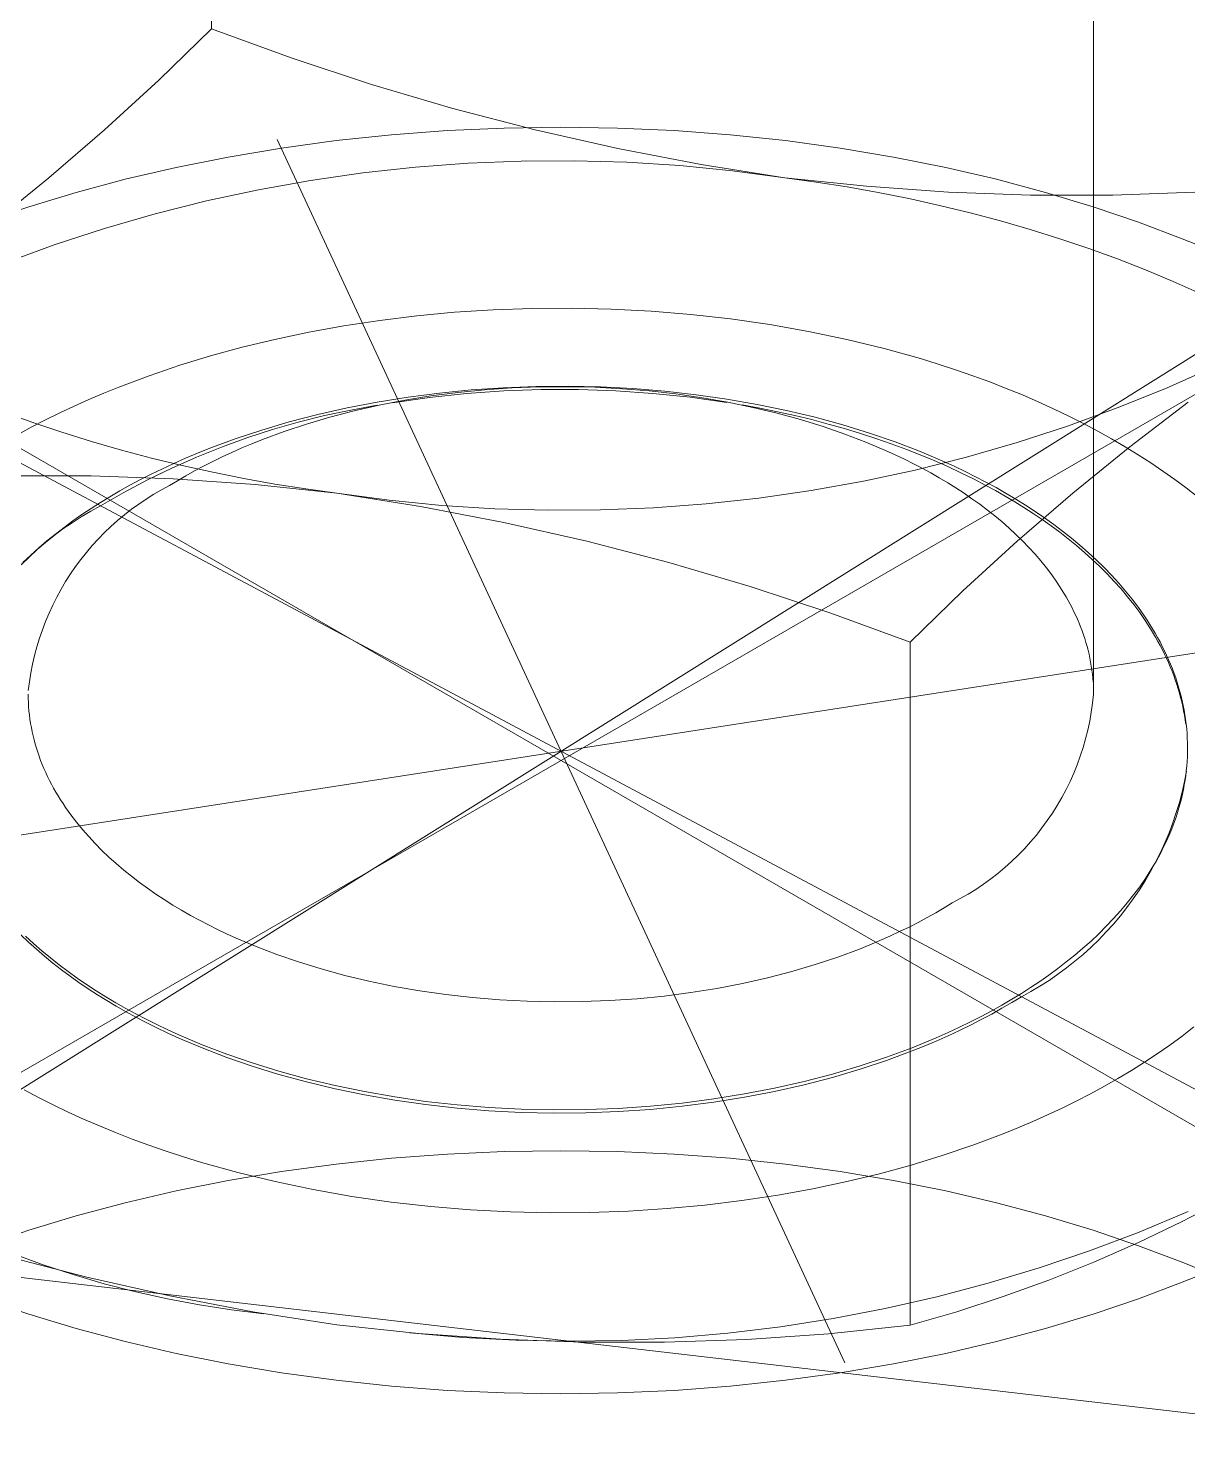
# Model space of a CAD drawing. Header units: millimetres. Extents: x -263 to 4879, y -277 to 2995.
# Drawn here: x 4014.63 to 4021.23, y 2117.44 to 2125.47 of the extents above; entities that cross this region are included whole.
import ezdxf

# ---------------------------------------------------------------- set-up
doc = ezdxf.new("R2010")
doc.units = ezdxf.units.MM
doc.layers.add('ZANO_R', color=7, linetype='Continuous', lineweight=0)

msp = doc.modelspace()

# ---------------------------------------------------------------- linework, layer by layer
at = {"layer": 'ZANO_R'}
for p, q in [((4015.6736, 2129.3511), (4015.6736, 2125.4627)), ((4020.696, 2129.0486), (4020.696, 2121.6736)), ((4015.6736, 2125.4627), (4015.3739, 2125.1705)), ((4015.6736, 2125.4627), (4016.127, 2125.2961)), ((4016.127, 2125.2961), (4016.5855, 2125.1444)), ((4015.3739, 2125.1705), (4015.0655, 2124.8876)), ((4016.5855, 2125.1444), (4017.0488, 2125.0078)), ((4017.0488, 2125.0078), (4017.5163, 2124.8864)), ((4015.0655, 2124.8876), (4014.7486, 2124.6141)), ((4017.0183, 2124.8824), (4016.6991, 2124.8584)), ((4017.3401, 2124.8968), (4017.0183, 2124.8824)), ((4017.6632, 2124.9017), (4017.3401, 2124.8968)), ((4017.5163, 2124.8864), (4017.9875, 2124.7803)), ((4017.9863, 2124.8968), (4017.6632, 2124.9017)), ((4018.3081, 2124.8824), (4017.9863, 2124.8968)), ((4018.6273, 2124.8584), (4018.3081, 2124.8824)), ((4019.2793, 2117.8669), (4016.0471, 2124.8313)), ((4016.3837, 2124.8252), (4016.0734, 2124.7829)), ((4016.6991, 2124.8584), (4016.3837, 2124.8252)), ((4018.9427, 2124.8252), (4018.6273, 2124.8584)), ((4019.253, 2124.7829), (4018.9427, 2124.8252)), ((4015.7691, 2124.7318), (4015.4721, 2124.6724)), ((4016.0734, 2124.7829), (4015.7691, 2124.7318)), ((4017.1359, 2124.6971), (4017.437, 2124.7092)), ((4017.437, 2124.7092), (4017.7384, 2124.711)), ((4017.7384, 2124.711), (4018.0396, 2124.7024)), ((4017.9875, 2124.7803), (4018.4619, 2124.6896)), ((4019.5573, 2124.7318), (4019.253, 2124.7829)), ((4019.8543, 2124.6724), (4019.5573, 2124.7318)), ((4015.4721, 2124.6724), (4015.1832, 2124.6051)), ((4016.2375, 2124.5988), (4016.5358, 2124.6419)), ((4016.5358, 2124.6419), (4016.8354, 2124.6747)), ((4016.8354, 2124.6747), (4017.1359, 2124.6971)), ((4018.0396, 2124.7024), (4018.3404, 2124.6834)), ((4018.3404, 2124.6834), (4018.6403, 2124.6541)), ((4018.4619, 2124.6896), (4018.939, 2124.6145)), ((4018.6403, 2124.6541), (4018.939, 2124.6145)), ((4020.1432, 2124.6051), (4019.8543, 2124.6724)), ((4014.7486, 2124.6141), (4014.4237, 2124.3503)), ((4015.1832, 2124.6051), (4014.9034, 2124.5304)), ((4015.6463, 2124.4821), (4015.9409, 2124.5455)), ((4015.9409, 2124.5455), (4016.2375, 2124.5988)), ((4018.939, 2124.6145), (4019.4041, 2124.5654)), ((4018.939, 2124.6145), (4019.1159, 2124.5898)), ((4019.1159, 2124.5898), (4019.2926, 2124.5617)), ((4019.2926, 2124.5617), (4019.4691, 2124.5301)), ((4019.4041, 2124.5654), (4019.8705, 2124.5325)), ((4020.423, 2124.5304), (4020.1432, 2124.6051)), ((4014.9034, 2124.5304), (4014.6333, 2124.4488)), ((4015.3541, 2124.4085), (4015.6463, 2124.4821)), ((4019.4691, 2124.5301), (4019.6449, 2124.495)), ((4019.6449, 2124.495), (4019.8198, 2124.4564)), ((4019.8705, 2124.5325), (4020.3379, 2124.5158)), ((4020.3379, 2124.5158), (4020.8055, 2124.5155)), ((4020.6931, 2124.4488), (4020.423, 2124.5304)), ((4020.8055, 2124.5155), (4021.2729, 2124.5314)), ((4014.6333, 2124.4488), (4014.3737, 2124.3608)), ((4015.0645, 2124.3249), (4015.3541, 2124.4085)), ((4019.8198, 2124.4564), (4019.9935, 2124.4143)), ((4019.9935, 2124.4143), (4020.1656, 2124.3688)), ((4020.9527, 2124.3608), (4020.6931, 2124.4488)), ((4014.778, 2124.2315), (4015.0645, 2124.3249)), ((4020.1656, 2124.3688), (4020.336, 2124.3197)), ((4020.336, 2124.3197), (4020.5041, 2124.2672)), ((4021.2013, 2124.2671), (4020.9527, 2124.3608)), ((4014.4949, 2124.1282), (4014.778, 2124.2315)), ((4020.5041, 2124.2672), (4020.6698, 2124.2113)), ((4021.3213, 2124.2182), (4021.2013, 2124.2671)), ((4020.6698, 2124.2113), (4020.8328, 2124.1521)), ((4020.8328, 2124.1521), (4020.9927, 2124.0896)), ((4020.9927, 2124.0896), (4021.1493, 2124.024)), ((4021.1493, 2124.024), (4021.3022, 2123.9552)), ((4022.0784, 2118.7476), (4013.248, 2123.8458)), ((4013.248, 2118.7476), (4022.0784, 2123.8458)), ((4016.6331, 2123.8021), (4016.8435, 2123.8278)), ((4016.8435, 2123.8278), (4017.0584, 2123.8479)), ((4017.0584, 2123.8479), (4017.2773, 2123.862)), ((4017.2773, 2123.862), (4017.4993, 2123.8699)), ((4017.4993, 2123.8699), (4017.7239, 2123.8714)), ((4017.7239, 2123.8714), (4017.95, 2123.8663)), ((4017.95, 2123.8663), (4018.1769, 2123.8545)), ((4018.1769, 2123.8545), (4018.4036, 2123.8359)), ((4018.4036, 2123.8359), (4018.6293, 2123.8105)), ((4013.7303, 2118.8895), (4021.5961, 2123.8088)), ((4016.2286, 2123.7348), (4016.428, 2123.771)), ((4016.428, 2123.771), (4016.6331, 2123.8021)), ((4018.6293, 2123.8105), (4018.853, 2123.7784)), ((4018.853, 2123.7784), (4019.0738, 2123.7395)), ((4015.8486, 2123.6489), (4016.0353, 2123.694)), ((4016.0353, 2123.694), (4016.2286, 2123.7348)), ((4019.0738, 2123.7395), (4019.2908, 2123.6941)), ((4019.2908, 2123.6941), (4019.5032, 2123.6423)), ((4021.9234, 2119.0785), (4013.403, 2123.6197)), ((4015.4929, 2123.5463), (4015.6688, 2123.5999)), ((4015.6688, 2123.5999), (4015.8486, 2123.6489)), ((4019.5032, 2123.6423), (4019.7101, 2123.5845)), ((4019.7101, 2123.5845), (4019.8113, 2123.5533)), ((4015.3184, 2123.4871), (4015.4929, 2123.5463)), ((4019.8113, 2123.5533), (4019.9108, 2123.5208)), ((4019.9108, 2123.5208), (4020.0086, 2123.4869)), ((4021.3862, 2123.5395), (4021.1108, 2123.417)), ((4015.0607, 2123.3878), (4015.1459, 2123.4223)), ((4015.1459, 2123.4223), (4015.3184, 2123.4871)), ((4017.3365, 2123.4189), (4017.1533, 2123.4065)), ((4017.5207, 2123.426), (4017.3365, 2123.4189)), ((4017.5421, 2123.4232), (4017.3855, 2123.4172)), ((4017.7054, 2123.4275), (4017.5207, 2123.426)), ((4017.6991, 2123.4245), (4017.5421, 2123.4232)), ((4017.8557, 2123.4211), (4017.6991, 2123.4245)), ((4017.8897, 2123.4234), (4017.7054, 2123.4275)), ((4018.0114, 2123.413), (4017.8557, 2123.4211)), ((4018.0729, 2123.414), (4017.8897, 2123.4234)), ((4020.0086, 2123.4869), (4020.1046, 2123.4516)), ((4020.1046, 2123.4516), (4020.1987, 2123.4151)), ((4014.8926, 2123.3146), (4014.9762, 2123.3519)), ((4014.9762, 2123.3519), (4015.0607, 2123.3878)), ((4016.7932, 2123.3654), (4016.6177, 2123.3372)), ((4016.7745, 2123.3477), (4016.6286, 2123.3195)), ((4016.9153, 2123.3631), (4016.705, 2123.3334)), ((4016.9237, 2123.3717), (4016.7745, 2123.3477)), ((4016.972, 2123.3886), (4016.7932, 2123.3654)), ((4017.1265, 2123.3855), (4016.9153, 2123.3631)), ((4017.0757, 2123.3914), (4016.9237, 2123.3717)), ((4017.1533, 2123.4065), (4016.972, 2123.3886)), ((4017.2298, 2123.4066), (4017.0757, 2123.3914)), ((4017.3384, 2123.4005), (4017.1265, 2123.3855)), ((4017.3855, 2123.4172), (4017.2298, 2123.4066)), ((4017.5507, 2123.4081), (4017.3384, 2123.4005)), ((4017.7631, 2123.4083), (4017.5507, 2123.4081)), ((4017.9754, 2123.4011), (4017.7631, 2123.4083)), ((4018.1873, 2123.3866), (4017.9754, 2123.4011)), ((4018.1656, 2123.4004), (4018.0114, 2123.413)), ((4018.2543, 2123.3991), (4018.0729, 2123.414)), ((4018.3177, 2123.3833), (4018.1656, 2123.4004)), ((4018.3985, 2123.3647), (4018.1873, 2123.3866)), ((4018.4332, 2123.3791), (4018.2543, 2123.3991)), ((4018.4671, 2123.362), (4018.3177, 2123.3833)), ((4018.6089, 2123.3354), (4018.3985, 2123.3647)), ((4018.6089, 2123.3539), (4018.4332, 2123.3791)), ((4018.6132, 2123.3365), (4018.4671, 2123.362)), ((4018.7809, 2123.3239), (4018.6089, 2123.3539)), ((4020.1987, 2123.4151), (4020.2908, 2123.3774)), ((4020.2908, 2123.3774), (4020.3808, 2123.3384)), ((4021.1108, 2123.417), (4020.8314, 2123.3041)), ((4014.6565, 2123.2209), (4014.4936, 2123.2802)), ((4014.7285, 2123.2357), (4014.81, 2123.2758)), ((4014.81, 2123.2758), (4014.8926, 2123.3146)), ((4016.2787, 2123.2662), (4016.1164, 2123.224)), ((4016.3168, 2123.2598), (4016.168, 2123.2226)), ((4016.446, 2123.304), (4016.2787, 2123.2662)), ((4016.4667, 2123.2918), (4016.3168, 2123.2598)), ((4016.4864, 2123.2874), (4016.3485, 2123.2515)), ((4016.6177, 2123.3372), (4016.446, 2123.304)), ((4016.6177, 2123.3187), (4016.4667, 2123.2918)), ((4016.6286, 2123.3195), (4016.4864, 2123.2874)), ((4018.7557, 2123.307), (4018.6132, 2123.3365)), ((4018.7967, 2123.3024), (4018.6954, 2123.321)), ((4018.894, 2123.2739), (4018.7557, 2123.307)), ((4018.9485, 2123.2893), (4018.7809, 2123.3239)), ((4018.8966, 2123.2821), (4018.7967, 2123.3024)), ((4019.0278, 2123.2373), (4018.894, 2123.2739)), ((4018.9947, 2123.2603), (4018.8966, 2123.2821)), ((4019.1112, 2123.2503), (4018.9485, 2123.2893)), ((4019.0911, 2123.2369), (4018.9947, 2123.2603)), ((4020.3808, 2123.3384), (4020.4688, 2123.2984)), ((4020.4688, 2123.2984), (4020.5546, 2123.2572)), ((4020.8314, 2123.3041), (4020.5483, 2123.2008)), ((4020.9028, 2123.0819), (4021.2356, 2123.3357)), ((4014.569, 2123.1512), (4014.6481, 2123.1941)), ((4014.6481, 2123.1941), (4014.7285, 2123.2357)), ((4014.8222, 2123.1651), (4014.6565, 2123.2209)), ((4016.0206, 2123.1804), (4015.8747, 2123.133)), ((4016.1164, 2123.224), (4015.9596, 2123.1776)), ((4016.168, 2123.2226), (4016.0206, 2123.1804)), ((4016.2152, 2123.2121), (4016.0868, 2123.1695)), ((4016.3485, 2123.2515), (4016.2152, 2123.2121)), ((4019.1567, 2123.1975), (4019.0278, 2123.2373)), ((4019.1857, 2123.2121), (4019.0911, 2123.2369)), ((4019.2686, 2123.2073), (4019.1112, 2123.2503)), ((4019.2805, 2123.1548), (4019.1567, 2123.1975)), ((4019.2783, 2123.186), (4019.1857, 2123.2121)), ((4019.4203, 2123.1605), (4019.2686, 2123.2073)), ((4019.3688, 2123.1585), (4019.2783, 2123.186)), ((4020.5483, 2123.2008), (4020.2618, 2123.1074)), ((4020.5546, 2123.2572), (4020.6382, 2123.2151)), ((4020.6382, 2123.2151), (4020.7196, 2123.172)), ((4014.9904, 2123.1126), (4014.8222, 2123.1651)), ((4015.1607, 2123.0635), (4014.9904, 2123.1126)), ((4015.8086, 2123.1275), (4015.6639, 2123.0738)), ((4015.8747, 2123.133), (4015.7306, 2123.0807)), ((4015.9596, 2123.1776), (4015.8086, 2123.1275)), ((4015.9043, 2123.1001), (4015.8463, 2123.0756)), ((4015.9638, 2123.1239), (4015.9043, 2123.1001)), ((4016.0868, 2123.1695), (4015.9638, 2123.1239)), ((4019.399, 2123.1094), (4019.2805, 2123.1548)), ((4019.4573, 2123.1297), (4019.3688, 2123.1585)), ((4019.5118, 2123.0617), (4019.399, 2123.1094)), ((4019.566, 2123.1102), (4019.4203, 2123.1605)), ((4019.5436, 2123.0998), (4019.4573, 2123.1297)), ((4019.6277, 2123.0687), (4019.5436, 2123.0998)), ((4019.7053, 2123.0568), (4019.566, 2123.1102)), ((4020.2618, 2123.1074), (4019.9723, 2123.0238)), ((4020.7196, 2123.172), (4020.7986, 2123.128)), ((4020.7986, 2123.128), (4020.8753, 2123.0831)), ((4015.3329, 2123.0179), (4015.1607, 2123.0635)), ((4015.5066, 2122.9759), (4015.3329, 2123.0179)), ((4015.5883, 2123.0234), (4015.4481, 2122.9613)), ((4015.594, 2123.0458), (4015.5257, 2123.017)), ((4015.7306, 2123.0807), (4015.5883, 2123.0234)), ((4015.6639, 2123.0738), (4015.594, 2123.0458)), ((4015.7345, 2123.0249), (4015.6808, 2122.9988)), ((4015.7897, 2123.0505), (4015.7345, 2123.0249)), ((4015.8463, 2123.0756), (4015.7897, 2123.0505)), ((4019.5661, 2123.037), (4019.5118, 2123.0617)), ((4019.619, 2123.0118), (4019.5661, 2123.037)), ((4019.7095, 2123.0366), (4019.6277, 2123.0687)), ((4019.9723, 2123.0238), (4019.6801, 2122.9502)), ((4019.8381, 2123.0007), (4019.7053, 2123.0568)), ((4019.789, 2123.0035), (4019.7095, 2123.0366)), ((4020.5778, 2122.8181), (4020.9028, 2123.0819)), ((4020.8753, 2123.0831), (4020.9497, 2123.0374)), ((4020.9497, 2123.0374), (4021.0216, 2122.991)), ((4015.4481, 2122.9613), (4015.3101, 2122.8943)), ((4015.3942, 2122.9574), (4015.331, 2122.9266)), ((4015.4591, 2122.9875), (4015.3942, 2122.9574)), ((4015.5257, 2123.017), (4015.4591, 2122.9875)), ((4015.6815, 2122.9373), (4015.5066, 2122.9759)), ((4015.5779, 2122.945), (4015.5287, 2122.9175)), ((4015.6286, 2122.9721), (4015.5779, 2122.945)), ((4015.6808, 2122.9988), (4015.6286, 2122.9721)), ((4015.8573, 2122.9022), (4015.6815, 2122.9373)), ((4019.6801, 2122.9502), (4019.3855, 2122.8868)), ((4019.6704, 2122.9862), (4019.619, 2123.0118)), ((4019.7204, 2122.9602), (4019.6704, 2122.9862)), ((4019.7693, 2122.9335), (4019.7204, 2122.9602)), ((4019.8662, 2122.9695), (4019.789, 2123.0035)), ((4019.9019, 2122.9716), (4019.8381, 2123.0007)), ((4019.941, 2122.9347), (4019.8662, 2122.9695)), ((4019.9641, 2122.942), (4019.9019, 2122.9716)), ((4020.0246, 2122.9119), (4019.9641, 2122.942)), ((4021.0216, 2122.991), (4021.0912, 2122.944)), ((4021.0912, 2122.944), (4021.1583, 2122.8963)), ((4014.5209, 2122.9168), (4014.9885, 2122.9165)), ((4014.9885, 2122.9165), (4015.4558, 2122.8998)), ((4015.2099, 2122.8634), (4015.152, 2122.831)), ((4015.3101, 2122.8943), (4015.1745, 2122.8227)), ((4015.2696, 2122.8953), (4015.2099, 2122.8634)), ((4015.331, 2122.9266), (4015.2696, 2122.8953)), ((4015.4348, 2122.8613), (4015.3898, 2122.8374)), ((4015.481, 2122.8896), (4015.4348, 2122.8613)), ((4015.4558, 2122.8998), (4015.9223, 2122.8669)), ((4015.5287, 2122.9175), (4015.481, 2122.8896)), ((4016.0338, 2122.8706), (4015.8573, 2122.9022)), ((4015.9223, 2122.8669), (4016.3873, 2122.8177)), ((4016.2105, 2122.8424), (4016.0338, 2122.8706)), ((4019.3855, 2122.8868), (4019.0888, 2122.8335)), ((4019.8177, 2122.9059), (4019.7693, 2122.9335)), ((4019.8654, 2122.8775), (4019.8177, 2122.9059)), ((4019.9123, 2122.8482), (4019.8654, 2122.8775)), ((4020.0134, 2122.8991), (4019.941, 2122.9347)), ((4020.0834, 2122.8627), (4020.0134, 2122.8991)), ((4020.0834, 2122.8812), (4020.0246, 2122.9119)), ((4020.141, 2122.8498), (4020.0834, 2122.8812)), ((4020.1386, 2122.8327), (4020.0834, 2122.8627)), ((4021.1583, 2122.8963), (4021.2229, 2122.848)), ((4015.1745, 2122.8227), (4015.0415, 2122.7464)), ((4015.0959, 2122.7982), (4015.0415, 2122.7649)), ((4015.152, 2122.831), (4015.0959, 2122.7982)), ((4015.3025, 2122.785), (4015.2602, 2122.7566)), ((4015.3457, 2122.8119), (4015.3025, 2122.785)), ((4015.3898, 2122.8374), (4015.3457, 2122.8119)), ((4016.3873, 2122.8177), (4016.2105, 2122.8424)), ((4016.6861, 2122.7781), (4016.3873, 2122.8177)), ((4016.3873, 2122.8177), (4016.8645, 2122.7426)), ((4016.986, 2122.7488), (4016.6861, 2122.7781)), ((4018.7906, 2122.7904), (4018.491, 2122.7576)), ((4019.0888, 2122.8335), (4018.7906, 2122.7904)), ((4019.9584, 2122.8181), (4019.9123, 2122.8482)), ((4020.0037, 2122.7871), (4019.9584, 2122.8181)), ((4020.0481, 2122.7553), (4020.0037, 2122.7871)), ((4020.1931, 2122.8017), (4020.1386, 2122.8327)), ((4020.1979, 2122.8174), (4020.141, 2122.8498)), ((4020.247, 2122.7698), (4020.1931, 2122.8017)), ((4020.254, 2122.784), (4020.1979, 2122.8174)), ((4020.3092, 2122.7496), (4020.254, 2122.784)), ((4020.261, 2122.5446), (4020.5778, 2122.8181)), ((4021.2229, 2122.848), (4021.2852, 2122.7992)), ((4014.9865, 2122.7163), (4014.9326, 2122.6842)), ((4014.9884, 2122.731), (4014.9362, 2122.6961)), ((4015.0415, 2122.7464), (4014.9865, 2122.7163)), ((4015.0415, 2122.7649), (4014.9884, 2122.731)), ((4015.219, 2122.7267), (4015.1787, 2122.6955)), ((4015.2602, 2122.7566), (4015.219, 2122.7267)), ((4016.8645, 2122.7426), (4017.3389, 2122.652)), ((4017.2868, 2122.7299), (4016.986, 2122.7488)), ((4017.588, 2122.7213), (4017.2868, 2122.7299)), ((4017.8894, 2122.723), (4017.588, 2122.7213)), ((4018.1905, 2122.7351), (4017.8894, 2122.723)), ((4018.491, 2122.7576), (4018.1905, 2122.7351)), ((4020.0915, 2122.7226), (4020.0481, 2122.7553)), ((4020.1339, 2122.6891), (4020.0915, 2122.7226)), ((4020.3, 2122.7369), (4020.247, 2122.7698)), ((4020.3522, 2122.7031), (4020.3, 2122.7369)), ((4020.3635, 2122.7141), (4020.3092, 2122.7496)), ((4020.4035, 2122.6684), (4020.3522, 2122.7031)), ((4020.4168, 2122.6776), (4020.3635, 2122.7141)), ((4014.8346, 2122.6233), (4014.7854, 2122.5854)), ((4014.8798, 2122.6503), (4014.8282, 2122.6146)), ((4014.8849, 2122.6601), (4014.8346, 2122.6233)), ((4014.9326, 2122.6842), (4014.8798, 2122.6503)), ((4014.9362, 2122.6961), (4014.8849, 2122.6601)), ((4015.1016, 2122.629), (4015.0648, 2122.5938)), ((4015.1396, 2122.6629), (4015.1016, 2122.629)), ((4015.1787, 2122.6955), (4015.1396, 2122.6629)), ((4017.3389, 2122.652), (4017.8101, 2122.5459)), ((4020.1752, 2122.6547), (4020.1339, 2122.6891)), ((4020.2153, 2122.6196), (4020.1752, 2122.6547)), ((4020.2541, 2122.5837), (4020.2153, 2122.6196)), ((4020.4538, 2122.6328), (4020.4035, 2122.6684)), ((4020.469, 2122.6402), (4020.4168, 2122.6776)), ((4020.5031, 2122.5962), (4020.4538, 2122.6328)), ((4020.5201, 2122.6017), (4020.469, 2122.6402)), ((4014.7289, 2122.5381), (4014.6813, 2122.4972)), ((4014.7373, 2122.5466), (4014.6905, 2122.5069)), ((4014.7779, 2122.5772), (4014.7289, 2122.5381)), ((4014.7854, 2122.5854), (4014.7373, 2122.5466)), ((4014.8282, 2122.6146), (4014.7779, 2122.5772)), ((4015.0292, 2122.5574), (4014.9948, 2122.5198)), ((4015.0648, 2122.5938), (4015.0292, 2122.5574)), ((4017.8101, 2122.5459), (4018.2776, 2122.4245)), ((4019.9525, 2122.2617), (4020.261, 2122.5446)), ((4020.2917, 2122.547), (4020.2541, 2122.5837)), ((4020.328, 2122.5096), (4020.2917, 2122.547)), ((4020.5512, 2122.5588), (4020.5031, 2122.5962)), ((4020.5699, 2122.5623), (4020.5201, 2122.6017)), ((4020.5983, 2122.5205), (4020.5512, 2122.5588)), ((4020.6185, 2122.5219), (4020.5699, 2122.5623)), ((4014.6449, 2122.4662), (4014.6006, 2122.4246)), ((4014.6813, 2122.4972), (4014.6351, 2122.4548)), ((4014.6905, 2122.5069), (4014.6449, 2122.4662)), ((4014.9618, 2122.4811), (4014.9301, 2122.4412)), ((4014.9948, 2122.5198), (4014.9618, 2122.4811)), ((4020.3628, 2122.4715), (4020.328, 2122.5096)), ((4020.3962, 2122.4326), (4020.3628, 2122.4715)), ((4020.644, 2122.4813), (4020.5983, 2122.5205)), ((4020.6656, 2122.4806), (4020.6185, 2122.5219)), ((4020.6885, 2122.4412), (4020.644, 2122.4813)), ((4020.7114, 2122.4383), (4020.6656, 2122.4806)), ((4014.6351, 2122.4548), (4014.5904, 2122.4108)), ((4014.8998, 2122.4003), (4014.8709, 2122.3583)), ((4014.9301, 2122.4412), (4014.8998, 2122.4003)), ((4018.2776, 2122.4245), (4018.7409, 2122.2879)), ((4020.4281, 2122.3931), (4020.3962, 2122.4326)), ((4020.4584, 2122.353), (4020.4281, 2122.3931)), ((4020.7317, 2122.4003), (4020.6885, 2122.4412)), ((4020.7556, 2122.3952), (4020.7114, 2122.4383)), ((4020.7734, 2122.3586), (4020.7317, 2122.4003)), ((4020.7982, 2122.3512), (4020.7556, 2122.3952)), ((4014.8435, 2122.3154), (4014.8175, 2122.2716)), ((4014.8709, 2122.3583), (4014.8435, 2122.3154)), ((4020.4871, 2122.3123), (4020.4584, 2122.353)), ((4020.5008, 2122.2917), (4020.4871, 2122.3123)), ((4020.8136, 2122.3161), (4020.7734, 2122.3586)), ((4020.8392, 2122.3063), (4020.7982, 2122.3512)), ((4020.8523, 2122.2729), (4020.8136, 2122.3161)), ((4020.8785, 2122.2606), (4020.8392, 2122.3063)), ((4011.6319, 2120.4161), (4023.6945, 2122.2821)), ((4014.7931, 2122.227), (4014.7701, 2122.1815)), ((4014.8175, 2122.2716), (4014.7931, 2122.227)), ((4018.7409, 2122.2879), (4019.1994, 2122.1362)), ((4019.6528, 2121.9696), (4019.9525, 2122.2617)), ((4020.5141, 2122.2709), (4020.5008, 2122.2917)), ((4020.5269, 2122.2501), (4020.5141, 2122.2709)), ((4020.5394, 2122.2291), (4020.5269, 2122.2501)), ((4020.5513, 2122.2079), (4020.5394, 2122.2291)), ((4020.8895, 2122.2289), (4020.8523, 2122.2729)), ((4020.916, 2122.2141), (4020.8785, 2122.2606)), ((4020.9249, 2122.1841), (4020.8895, 2122.2289)), ((4014.7488, 2122.1353), (4014.729, 2122.0883)), ((4014.7701, 2122.1815), (4014.7488, 2122.1353)), ((4019.1994, 2122.1362), (4019.6528, 2121.9696)), ((4020.5629, 2122.1867), (4020.5513, 2122.2079)), ((4020.574, 2122.1653), (4020.5629, 2122.1867)), ((4020.5846, 2122.1438), (4020.574, 2122.1653)), ((4020.5948, 2122.1222), (4020.5846, 2122.1438)), ((4020.9517, 2122.1669), (4020.916, 2122.2141)), ((4020.9587, 2122.1387), (4020.9249, 2122.1841)), ((4020.9854, 2122.119), (4020.9517, 2122.1669)), ((4020.9906, 2122.0927), (4020.9587, 2122.1387)), ((4014.729, 2122.0883), (4014.7109, 2122.0408)), ((4020.6045, 2122.1005), (4020.5948, 2122.1222)), ((4020.6137, 2122.0787), (4020.6045, 2122.1005)), ((4020.6225, 2122.0568), (4020.6137, 2122.0787)), ((4020.6308, 2122.0349), (4020.6225, 2122.0568)), ((4021.0015, 2122.0948), (4020.9854, 2122.119)), ((4021.0208, 2122.046), (4020.9906, 2122.0927)), ((4021.0172, 2122.0704), (4021.0015, 2122.0948)), ((4021.0323, 2122.0458), (4021.0172, 2122.0704)), ((4014.6944, 2121.9926), (4014.6795, 2121.9439)), ((4014.7109, 2122.0408), (4014.6944, 2121.9926)), ((4020.6386, 2122.0128), (4020.6308, 2122.0349)), ((4020.6459, 2121.9907), (4020.6386, 2122.0128)), ((4020.6527, 2121.9684), (4020.6459, 2121.9907)), ((4021.0491, 2121.9988), (4021.0208, 2122.046)), ((4021.0469, 2122.0211), (4021.0323, 2122.0458)), ((4021.061, 2121.9962), (4021.0469, 2122.0211)), ((4021.0626, 2121.9749), (4021.0491, 2121.9988)), ((4021.0746, 2121.9712), (4021.061, 2121.9962)), ((4021.0755, 2121.951), (4021.0626, 2121.9749)), ((4014.6663, 2121.8947), (4014.6548, 2121.8451)), ((4014.6795, 2121.9439), (4014.6663, 2121.8947)), ((4019.6528, 2118.0812), (4019.6528, 2121.9696)), ((4020.659, 2121.9462), (4020.6527, 2121.9684)), ((4020.6649, 2121.9238), (4020.659, 2121.9462)), ((4020.6702, 2121.9014), (4020.6649, 2121.9238)), ((4020.6751, 2121.879), (4020.6702, 2121.9014)), ((4021.0876, 2121.9461), (4021.0746, 2121.9712)), ((4021.088, 2121.9269), (4021.0755, 2121.951)), ((4021.1001, 2121.9208), (4021.0876, 2121.9461)), ((4021.1, 2121.9027), (4021.088, 2121.9269)), ((4021.1115, 2121.8783), (4021.1, 2121.9027)), ((4021.1121, 2121.8954), (4021.1001, 2121.9208)), ((4021.1235, 2121.8699), (4021.1121, 2121.8954)), ((4014.6548, 2121.8451), (4014.645, 2121.7951)), ((4020.6794, 2121.8565), (4020.6751, 2121.879)), ((4020.6833, 2121.8339), (4020.6794, 2121.8565)), ((4020.6866, 2121.8114), (4020.6833, 2121.8339)), ((4021.1224, 2121.8539), (4021.1115, 2121.8783)), ((4021.1329, 2121.8293), (4021.1224, 2121.8539)), ((4021.1344, 2121.8442), (4021.1235, 2121.8699)), ((4021.1429, 2121.8047), (4021.1329, 2121.8293)), ((4021.1447, 2121.8185), (4021.1344, 2121.8442)), ((4021.1544, 2121.7926), (4021.1447, 2121.8185)), ((4014.637, 2121.7448), (4014.6306, 2121.6943)), ((4014.645, 2121.7951), (4014.637, 2121.7448)), ((4020.6894, 2121.7888), (4020.6866, 2121.8114)), ((4020.6918, 2121.7661), (4020.6894, 2121.7888)), ((4020.6936, 2121.7435), (4020.6918, 2121.7661)), ((4021.1523, 2121.7799), (4021.1429, 2121.8047)), ((4021.1612, 2121.7551), (4021.1523, 2121.7799)), ((4021.1636, 2121.7667), (4021.1544, 2121.7926)), ((4021.1696, 2121.7301), (4021.1612, 2121.7551)), ((4021.1722, 2121.7406), (4021.1636, 2121.7667)), ((4021.1803, 2121.7145), (4021.1722, 2121.7406)), ((4014.6304, 2121.6736), (4014.6307, 2121.6498)), ((4020.6905, 2121.6222), (4020.696, 2121.6736)), ((4021.1775, 2121.7051), (4021.1696, 2121.7301)), ((4021.1849, 2121.68), (4021.1775, 2121.7051)), ((4021.1877, 2121.6883), (4021.1803, 2121.7145)), ((4021.1917, 2121.6549), (4021.1849, 2121.68)), ((4021.1946, 2121.662), (4021.1877, 2121.6883)), ((4021.198, 2121.6297), (4021.1917, 2121.6549)), ((4021.2009, 2121.6356), (4021.1946, 2121.662)), ((4014.6307, 2121.6498), (4014.6315, 2121.6261)), ((4014.6315, 2121.6261), (4014.6329, 2121.6024)), ((4014.6329, 2121.6024), (4014.6348, 2121.5786)), ((4014.6348, 2121.5786), (4014.6374, 2121.5549)), ((4020.6832, 2121.5711), (4020.6905, 2121.6222)), ((4021.2037, 2121.6044), (4021.198, 2121.6297)), ((4021.2066, 2121.6092), (4021.2009, 2121.6356)), ((4021.2089, 2121.5791), (4021.2037, 2121.6044)), ((4021.2117, 2121.5828), (4021.2066, 2121.6092)), ((4021.2136, 2121.5537), (4021.2089, 2121.5791)), ((4021.2162, 2121.5562), (4021.2117, 2121.5828)), ((4014.6374, 2121.5549), (4014.6404, 2121.5312)), ((4014.6404, 2121.5312), (4014.644, 2121.5076)), ((4014.644, 2121.5076), (4014.6482, 2121.484)), ((4020.6633, 2121.4698), (4020.6742, 2121.5203)), ((4020.6742, 2121.5203), (4020.6832, 2121.5711)), ((4021.2177, 2121.5283), (4021.2136, 2121.5537)), ((4021.2201, 2121.5297), (4021.2162, 2121.5562)), ((4021.2213, 2121.5028), (4021.2177, 2121.5283)), ((4021.2235, 2121.5031), (4021.2201, 2121.5297)), ((4021.2262, 2121.4765), (4021.2235, 2121.5031)), ((4014.6482, 2121.484), (4014.6529, 2121.4604)), ((4014.6529, 2121.4604), (4014.6582, 2121.4369)), ((4014.6582, 2121.4369), (4014.664, 2121.4134)), ((4014.664, 2121.4134), (4014.6704, 2121.39)), ((4020.6364, 2121.3701), (4020.6507, 2121.4197)), ((4020.6507, 2121.4197), (4020.6633, 2121.4698)), ((4021.2284, 2121.4498), (4021.2262, 2121.4765)), ((4021.2299, 2121.4232), (4021.2284, 2121.4498)), ((4021.2309, 2121.3965), (4021.2299, 2121.4232)), ((4014.6704, 2121.39), (4014.6773, 2121.3667)), ((4014.6773, 2121.3667), (4014.6848, 2121.3435)), ((4014.6848, 2121.3435), (4014.6927, 2121.3203)), ((4020.6204, 2121.321), (4020.6364, 2121.3701)), ((4021.2301, 2121.3166), (4021.231, 2121.3432)), ((4021.2312, 2121.3699), (4021.2309, 2121.3965)), ((4021.231, 2121.3432), (4021.2312, 2121.3699)), ((4014.6927, 2121.3203), (4014.7013, 2121.2972)), ((4014.7013, 2121.2972), (4014.7103, 2121.2743)), ((4014.7103, 2121.2743), (4014.7199, 2121.2514)), ((4014.7199, 2121.2514), (4014.7299, 2121.2286)), ((4020.5832, 2121.2247), (4020.6026, 2121.2725)), ((4020.6026, 2121.2725), (4020.6204, 2121.321)), ((4021.224, 2121.2368), (4021.2266, 2121.2634)), ((4021.2266, 2121.2634), (4021.2287, 2121.29)), ((4021.2287, 2121.29), (4021.2301, 2121.3166)), ((4014.7299, 2121.2286), (4014.7405, 2121.206)), ((4014.7405, 2121.206), (4014.7516, 2121.1834)), ((4014.7516, 2121.1834), (4014.7632, 2121.161)), ((4020.5393, 2121.1312), (4020.5621, 2121.1776)), ((4020.5621, 2121.1776), (4020.5832, 2121.2247)), ((4021.2005, 2121.1172), (4021.2142, 2121.1767)), ((4021.2126, 2121.1574), (4021.217, 2121.1838)), ((4021.2142, 2121.1767), (4021.2259, 2121.2367)), ((4021.217, 2121.1838), (4021.2208, 2121.2103)), ((4021.2208, 2121.2103), (4021.224, 2121.2368)), ((4014.7632, 2121.161), (4014.7753, 2121.1388)), ((4014.7753, 2121.1388), (4014.7879, 2121.1166)), ((4014.7879, 2121.1166), (4014.801, 2121.0946)), ((4014.801, 2121.0946), (4014.8145, 2121.0728)), ((4020.515, 2121.0856), (4020.5393, 2121.1312)), ((4021.1847, 2121.0582), (4021.2005, 2121.1172)), ((4021.1959, 2121.0785), (4021.202, 2121.1048)), ((4021.202, 2121.1048), (4021.2076, 2121.1311)), ((4021.2076, 2121.1311), (4021.2126, 2121.1574)), ((4014.8145, 2121.0728), (4014.8285, 2121.0511)), ((4014.8285, 2121.0511), (4014.843, 2121.0295)), ((4014.843, 2121.0295), (4014.8579, 2121.0081)), ((4020.4617, 2120.9972), (4020.4891, 2121.041)), ((4020.4891, 2121.041), (4020.515, 2121.0856)), ((4021.167, 2120.9997), (4021.1847, 2121.0582)), ((4021.174, 2121.0004), (4021.1819, 2121.0263)), ((4021.1819, 2121.0263), (4021.1892, 2121.0524)), ((4021.1892, 2121.0524), (4021.1959, 2121.0785)), ((4014.8579, 2121.0081), (4014.8733, 2120.9869)), ((4014.8733, 2120.9869), (4014.9054, 2120.9449)), ((4014.9054, 2120.9449), (4014.9393, 2120.9037)), ((4020.4023, 2120.9128), (4020.4327, 2120.9545)), ((4020.4327, 2120.9545), (4020.4617, 2120.9972)), ((4021.1257, 2120.8848), (4021.1473, 2120.9419)), ((4021.1471, 2120.923), (4021.1567, 2120.9487)), ((4021.1473, 2120.9419), (4021.167, 2120.9997)), ((4021.1567, 2120.9487), (4021.1656, 2120.9745)), ((4021.1656, 2120.9745), (4021.174, 2121.0004)), ((4014.9393, 2120.9037), (4014.9747, 2120.8632)), ((4014.9747, 2120.8632), (4015.0118, 2120.8235)), ((4020.3371, 2120.8326), (4020.3704, 2120.8721)), ((4020.3704, 2120.8721), (4020.4023, 2120.9128)), ((4021.1022, 2120.8284), (4021.1257, 2120.8848)), ((4021.1153, 2120.8468), (4021.1264, 2120.8721)), ((4021.1264, 2120.8721), (4021.1371, 2120.8975)), ((4021.1371, 2120.8975), (4021.1471, 2120.923)), ((4015.0118, 2120.8235), (4015.0503, 2120.7846)), ((4015.0503, 2120.7846), (4015.0903, 2120.7465)), ((4020.2666, 2120.7572), (4020.3025, 2120.7943)), ((4020.3025, 2120.7943), (4020.3371, 2120.8326)), ((4021.0495, 2120.7182), (4021.0768, 2120.7729)), ((4021.0654, 2120.7469), (4021.0786, 2120.7717)), ((4021.0768, 2120.7729), (4021.1022, 2120.8284)), ((4021.0786, 2120.7717), (4021.0914, 2120.7966)), ((4021.0914, 2120.7966), (4021.1036, 2120.8216)), ((4021.1036, 2120.8216), (4021.1153, 2120.8468)), ((4015.0903, 2120.7465), (4015.1317, 2120.7093)), ((4015.1317, 2120.7093), (4015.1744, 2120.6729)), ((4020.1909, 2120.687), (4020.2294, 2120.7214)), ((4020.2294, 2120.7214), (4020.2666, 2120.7572)), ((4021.0204, 2120.6645), (4021.0495, 2120.7182)), ((4021.0226, 2120.6736), (4021.0374, 2120.6979)), ((4021.0374, 2120.6979), (4021.0516, 2120.7223)), ((4021.0516, 2120.7223), (4021.0654, 2120.7469)), ((4015.1744, 2120.6729), (4015.2184, 2120.6374)), ((4015.2184, 2120.6374), (4015.2635, 2120.6029)), ((4020.0687, 2120.5918), (4020.1106, 2120.6221)), ((4020.1106, 2120.6221), (4020.1513, 2120.6538)), ((4020.1513, 2120.6538), (4020.1909, 2120.687)), ((4020.9568, 2120.5602), (4020.9894, 2120.6119)), ((4020.9588, 2120.5782), (4020.9917, 2120.6256)), ((4020.9894, 2120.6119), (4021.0204, 2120.6645)), ((4020.9917, 2120.6256), (4021.0226, 2120.6736)), ((3995.6806, 2120.549), (4022.4931, 2117.4352)), ((4015.2635, 2120.6029), (4015.3097, 2120.5692)), ((4015.3097, 2120.5692), (4015.3569, 2120.5365)), ((4015.3569, 2120.5365), (4015.4051, 2120.5047)), ((4019.9373, 2120.51), (4019.982, 2120.5358)), ((4019.982, 2120.5358), (4020.0259, 2120.563)), ((4020.0259, 2120.563), (4020.0687, 2120.5918)), ((4020.8877, 2120.4858), (4020.9242, 2120.5316)), ((4020.9224, 2120.5098), (4020.9568, 2120.5602)), ((4020.9242, 2120.5316), (4020.9588, 2120.5782)), ((4015.4051, 2120.5047), (4015.4542, 2120.4738)), ((4015.4542, 2120.4738), (4015.5041, 2120.4439)), ((4019.7977, 2120.4297), (4019.8454, 2120.4576)), ((4019.8454, 2120.4576), (4019.8916, 2120.4859)), ((4019.8916, 2120.4859), (4019.9373, 2120.51)), ((4020.8485, 2120.4125), (4020.8863, 2120.4605)), ((4020.8496, 2120.4407), (4020.8877, 2120.4858)), ((4020.8863, 2120.4605), (4020.9224, 2120.5098)), ((4015.5041, 2120.4439), (4015.5547, 2120.415)), ((4015.5547, 2120.415), (4015.606, 2120.387)), ((4015.606, 2120.387), (4015.656, 2120.361)), ((4019.6456, 2120.3484), (4019.6978, 2120.3751)), ((4019.6978, 2120.3751), (4019.7485, 2120.4022)), ((4019.7485, 2120.4022), (4019.7977, 2120.4297)), ((4020.7685, 2120.3531), (4020.8099, 2120.3965)), ((4020.8092, 2120.3657), (4020.8485, 2120.4125)), ((4020.8099, 2120.3965), (4020.8496, 2120.4407)), ((4014.5886, 2120.3039), (4014.632, 2120.2624)), ((4014.615, 2120.2969), (4014.6607, 2120.2546)), ((4015.656, 2120.361), (4015.7074, 2120.3353)), ((4015.7074, 2120.3353), (4015.7603, 2120.3102)), ((4015.7603, 2120.3102), (4015.8146, 2120.2855)), ((4019.4801, 2120.2716), (4019.5367, 2120.2966)), ((4019.5367, 2120.2966), (4019.5919, 2120.3223)), ((4019.5919, 2120.3223), (4019.6456, 2120.3484)), ((4020.6815, 2120.269), (4020.7257, 2120.3106)), ((4020.7257, 2120.3106), (4020.7685, 2120.3531)), ((4020.7259, 2120.2764), (4020.7683, 2120.3204)), ((4020.7683, 2120.3204), (4020.8092, 2120.3657)), ((4014.632, 2120.2624), (4014.6768, 2120.2218)), ((4014.6607, 2120.2546), (4014.7079, 2120.2133)), ((4014.6768, 2120.2218), (4014.723, 2120.1821)), ((4014.7079, 2120.2133), (4014.7565, 2120.1729)), ((4015.8146, 2120.2855), (4015.9274, 2120.2377)), ((4015.9274, 2120.2377), (4016.0458, 2120.1924)), ((4019.2396, 2120.1777), (4019.3626, 2120.2233)), ((4019.3626, 2120.2233), (4019.422, 2120.2471)), ((4019.422, 2120.2471), (4019.4801, 2120.2716)), ((4020.589, 2120.1886), (4020.6359, 2120.2284)), ((4020.6359, 2120.2284), (4020.6815, 2120.269)), ((4020.6368, 2120.1929), (4020.682, 2120.2339)), ((4020.682, 2120.2339), (4020.7259, 2120.2764)), ((4014.723, 2120.1821), (4014.7704, 2120.1432)), ((4014.7565, 2120.1729), (4014.8063, 2120.1335)), ((4014.7704, 2120.1432), (4014.819, 2120.1053)), ((4014.8063, 2120.1335), (4014.8574, 2120.095)), ((4016.0458, 2120.1924), (4016.1696, 2120.1496)), ((4016.1696, 2120.1496), (4016.2986, 2120.1099)), ((4018.9779, 2120.0957), (4019.1112, 2120.1351)), ((4019.1112, 2120.1351), (4019.2396, 2120.1777)), ((4020.4917, 2120.1119), (4020.541, 2120.1498)), ((4020.541, 2120.1498), (4020.589, 2120.1886)), ((4020.5422, 2120.1156), (4020.5901, 2120.1535)), ((4020.5901, 2120.1535), (4020.6368, 2120.1929)), ((4014.819, 2120.1053), (4014.8687, 2120.0683)), ((4014.8574, 2120.095), (4014.9096, 2120.0576)), ((4014.8687, 2120.0683), (4014.9195, 2120.0322)), ((4014.9096, 2120.0576), (4014.9629, 2120.0211)), ((4016.2986, 2120.1099), (4016.4324, 2120.0733)), ((4016.4324, 2120.0733), (4016.5707, 2120.0401)), ((4018.6978, 2120.0276), (4018.84, 2120.0598)), ((4018.84, 2120.0598), (4018.9779, 2120.0957)), ((4020.3902, 2120.0392), (4020.4415, 2120.0751)), ((4020.4415, 2120.0751), (4020.4917, 2120.1119)), ((4020.4426, 2120.0449), (4020.493, 2120.0794)), ((4020.493, 2120.0794), (4020.5422, 2120.1156)), ((4014.9195, 2120.0322), (4014.9713, 2119.997)), ((4014.9629, 2120.0211), (4015.0172, 2119.9856)), ((4014.9713, 2119.997), (4015.024, 2119.9628)), ((4015.0172, 2119.9856), (4015.0724, 2119.9512)), ((4016.5707, 2120.0401), (4016.7132, 2120.0107)), ((4016.7132, 2120.0107), (4016.8593, 2119.9852)), ((4016.8593, 2119.9852), (4017.0087, 2119.9639)), ((4018.2507, 2119.9558), (4018.4027, 2119.9754)), ((4018.4027, 2119.9754), (4018.5519, 2119.9995)), ((4018.5519, 2119.9995), (4018.6978, 2120.0276)), ((4020.2305, 2119.937), (4020.2849, 2119.9703)), ((4020.2849, 2119.9703), (4020.3379, 2120.0042)), ((4020.2849, 2119.9518), (4020.3385, 2119.981)), ((4020.3379, 2120.0042), (4020.3902, 2120.0392)), ((4020.3385, 2119.981), (4020.3911, 2120.0121)), ((4020.3911, 2120.0121), (4020.4426, 2120.0449)), ((4015.024, 2119.9628), (4015.0776, 2119.9295)), ((4015.0724, 2119.9512), (4015.1285, 2119.9178)), ((4015.0776, 2119.9295), (4015.132, 2119.8972)), ((4015.1285, 2119.9178), (4015.1854, 2119.8854)), ((4015.132, 2119.8972), (4015.1872, 2119.8659)), ((4017.0087, 2119.9639), (4017.1607, 2119.9468)), ((4017.1607, 2119.9468), (4017.3149, 2119.9342)), ((4017.3149, 2119.9342), (4017.4707, 2119.9261)), ((4017.4707, 2119.9261), (4017.6273, 2119.9227)), ((4017.6273, 2119.9227), (4017.7843, 2119.924)), ((4017.7843, 2119.924), (4017.9409, 2119.9299)), ((4017.9409, 2119.9299), (4018.0966, 2119.9406)), ((4018.0966, 2119.9406), (4018.2507, 2119.9558)), ((4020.1165, 2119.8718), (4020.1744, 2119.9042)), ((4020.1165, 2119.8533), (4020.1744, 2119.8857)), ((4020.1744, 2119.9042), (4020.2305, 2119.937)), ((4020.1744, 2119.8857), (4020.2305, 2119.9185)), ((4020.2305, 2119.9185), (4020.2849, 2119.9518)), ((4015.1854, 2119.8854), (4015.243, 2119.854)), ((4015.1872, 2119.8659), (4015.243, 2119.8355)), ((4015.243, 2119.854), (4015.3017, 2119.8233)), ((4015.243, 2119.8355), (4015.3017, 2119.8048)), ((4015.3017, 2119.8233), (4015.3622, 2119.7932)), ((4019.9322, 2119.7778), (4019.9954, 2119.8086)), ((4019.9954, 2119.8086), (4020.0568, 2119.8399)), ((4019.9954, 2119.7901), (4020.0568, 2119.8214)), ((4020.0568, 2119.8399), (4020.1165, 2119.8718)), ((4020.0568, 2119.8214), (4020.1165, 2119.8533)), ((4015.3017, 2119.8048), (4015.3622, 2119.7747)), ((4015.3622, 2119.7932), (4015.4244, 2119.7636)), ((4015.3622, 2119.7747), (4015.4244, 2119.7451)), ((4015.4244, 2119.7636), (4015.4883, 2119.7345)), ((4015.4244, 2119.7451), (4015.4883, 2119.716)), ((4015.4883, 2119.7345), (4015.6211, 2119.6784)), ((4019.8007, 2119.7182), (4019.8673, 2119.7477)), ((4019.8007, 2119.6997), (4019.8673, 2119.7292)), ((4019.8673, 2119.7477), (4019.9322, 2119.7778)), ((4019.8673, 2119.7292), (4019.9322, 2119.7593)), ((4019.9322, 2119.7593), (4019.9954, 2119.7901)), ((4021.1996, 2119.7276), (4021.1302, 2119.6769)), ((4021.267, 2119.7796), (4021.1996, 2119.7276)), ((4015.4883, 2119.716), (4015.6211, 2119.6599)), ((4015.6211, 2119.6784), (4015.7604, 2119.625)), ((4015.6211, 2119.6599), (4015.7604, 2119.6065)), ((4019.5177, 2119.6077), (4019.6625, 2119.6614)), ((4019.6625, 2119.6614), (4019.7324, 2119.6894)), ((4019.6625, 2119.6429), (4019.7324, 2119.6709)), ((4019.7324, 2119.6894), (4019.8007, 2119.7182)), ((4019.7324, 2119.6709), (4019.8007, 2119.6997)), ((4021.1302, 2119.6769), (4021.059, 2119.6273)), ((4015.7604, 2119.625), (4015.9061, 2119.5747)), ((4015.7604, 2119.6065), (4015.9061, 2119.5562)), ((4015.9061, 2119.5747), (4016.0578, 2119.5279)), ((4019.3668, 2119.5576), (4019.5177, 2119.6077)), ((4019.3668, 2119.5391), (4019.5177, 2119.5892)), ((4019.5177, 2119.5892), (4019.6625, 2119.6429)), ((4020.986, 2119.579), (4020.9113, 2119.5321)), ((4021.059, 2119.6273), (4020.986, 2119.579)), ((4015.9061, 2119.5562), (4016.0578, 2119.5094)), ((4016.0578, 2119.5279), (4016.2152, 2119.4849)), ((4016.0578, 2119.5094), (4016.2152, 2119.4664)), ((4016.2152, 2119.4849), (4016.3779, 2119.4459)), ((4019.0476, 2119.469), (4019.2099, 2119.5112)), ((4019.0476, 2119.4505), (4019.2099, 2119.4927)), ((4019.2099, 2119.5112), (4019.3668, 2119.5576)), ((4019.2099, 2119.4927), (4019.3668, 2119.5391)), ((4020.8351, 2119.4864), (4020.7574, 2119.4421)), ((4020.9113, 2119.5321), (4020.8351, 2119.4864)), ((4014.6881, 2119.3783), (4014.6068, 2119.4214)), ((4016.2152, 2119.4664), (4016.3779, 2119.4274)), ((4016.3779, 2119.4459), (4016.5455, 2119.4113)), ((4016.3779, 2119.4274), (4016.5455, 2119.3928)), ((4016.5455, 2119.4113), (4016.7175, 2119.3813)), ((4018.7087, 2119.398), (4018.8804, 2119.4312)), ((4018.7087, 2119.3795), (4018.8804, 2119.4127)), ((4018.8804, 2119.4312), (4019.0476, 2119.469)), ((4018.8804, 2119.4127), (4019.0476, 2119.4505)), ((4020.7574, 2119.4421), (4020.6783, 2119.3992)), ((4014.7717, 2119.3361), (4014.6881, 2119.3783)), ((4014.8576, 2119.295), (4014.7717, 2119.3361)), ((4016.5455, 2119.3928), (4016.7175, 2119.3628)), ((4016.7175, 2119.3813), (4016.8932, 2119.3561)), ((4016.7175, 2119.3628), (4016.8932, 2119.3376)), ((4016.8932, 2119.3561), (4017.0721, 2119.3361)), ((4016.8932, 2119.3376), (4017.0721, 2119.3176)), ((4017.0721, 2119.3361), (4017.2535, 2119.3212)), ((4017.9899, 2119.3163), (4018.1731, 2119.3288)), ((4018.1731, 2119.3288), (4018.3544, 2119.3466)), ((4018.1731, 2119.3103), (4018.3544, 2119.3281)), ((4018.3544, 2119.3466), (4018.5332, 2119.3698)), ((4018.3544, 2119.3281), (4018.5332, 2119.3513)), ((4018.5332, 2119.3698), (4018.7087, 2119.398)), ((4018.5332, 2119.3513), (4018.7087, 2119.3795)), ((4020.5979, 2119.3577), (4020.5164, 2119.3175)), ((4020.6783, 2119.3992), (4020.5979, 2119.3577)), ((4014.9455, 2119.2549), (4014.8576, 2119.295)), ((4015.0356, 2119.216), (4014.9455, 2119.2549)), ((4017.0721, 2119.3176), (4017.2535, 2119.3027)), ((4017.2535, 2119.3212), (4017.4367, 2119.3118)), ((4017.2535, 2119.3027), (4017.4367, 2119.2933)), ((4017.4367, 2119.3118), (4017.621, 2119.3078)), ((4017.4367, 2119.2933), (4017.621, 2119.2893)), ((4017.621, 2119.3078), (4017.8056, 2119.3093)), ((4017.621, 2119.2893), (4017.8056, 2119.2908)), ((4017.8056, 2119.3093), (4017.9899, 2119.3163)), ((4017.8056, 2119.2908), (4017.9899, 2119.2978)), ((4017.9899, 2119.2978), (4018.1731, 2119.3103)), ((4020.4338, 2119.2788), (4020.3502, 2119.2415)), ((4020.5164, 2119.3175), (4020.4338, 2119.2788)), ((4015.1277, 2119.1783), (4015.0356, 2119.216)), ((4015.2218, 2119.1417), (4015.1277, 2119.1783)), ((4020.1805, 2119.171), (4020.008, 2119.1063)), ((4020.2657, 2119.2055), (4020.1805, 2119.171)), ((4020.3502, 2119.2415), (4020.2657, 2119.2055)), ((4015.3178, 2119.1065), (4015.2218, 2119.1417)), ((4015.4155, 2119.0726), (4015.3178, 2119.1065)), ((4020.008, 2119.1063), (4019.8334, 2119.0471)), ((4015.5151, 2119.04), (4015.4155, 2119.0726)), ((4015.6162, 2119.0089), (4015.5151, 2119.04)), ((4015.8232, 2118.951), (4015.6162, 2119.0089)), ((4016.6991, 2119.0319), (4016.3837, 2118.9986)), ((4017.0183, 2119.0559), (4016.6991, 2119.0319)), ((4017.3401, 2119.0703), (4017.0183, 2119.0559)), ((4017.6632, 2119.0751), (4017.3401, 2119.0703)), ((4017.9863, 2119.0703), (4017.6632, 2119.0751)), ((4018.3081, 2119.0559), (4017.9863, 2119.0703)), ((4018.6273, 2119.0319), (4018.3081, 2119.0559)), ((4018.9427, 2118.9986), (4018.6273, 2119.0319)), ((4019.8334, 2119.0471), (4019.6576, 2118.9935)), ((4016.0734, 2118.9563), (4015.7691, 2118.9053)), ((4016.0356, 2118.8993), (4015.8232, 2118.951)), ((4016.3837, 2118.9986), (4016.0734, 2118.9563)), ((4019.253, 2118.9563), (4018.9427, 2118.9986)), ((4019.5573, 2118.9053), (4019.253, 2118.9563)), ((4019.4777, 2118.9444), (4019.2911, 2118.8993)), ((4019.6576, 2118.9935), (4019.4777, 2118.9444)), ((4015.4721, 2118.8459), (4015.1832, 2118.7786)), ((4015.7691, 2118.9053), (4015.4721, 2118.8459)), ((4016.2526, 2118.8539), (4016.0356, 2118.8993)), ((4016.4734, 2118.815), (4016.2526, 2118.8539)), ((4019.0978, 2118.8585), (4018.8984, 2118.8224)), ((4019.2911, 2118.8993), (4019.0978, 2118.8585)), ((4019.8543, 2118.8459), (4019.5573, 2118.9053)), ((4020.1432, 2118.7786), (4019.8543, 2118.8459)), ((4015.1832, 2118.7786), (4014.9034, 2118.7039)), ((4016.6971, 2118.7828), (4016.4734, 2118.815)), ((4016.9228, 2118.7574), (4016.6971, 2118.7828)), ((4018.4829, 2118.7656), (4018.268, 2118.7455)), ((4018.6932, 2118.7913), (4018.4829, 2118.7656)), ((4018.8984, 2118.8224), (4018.6932, 2118.7913)), ((4020.423, 2118.7039), (4020.1432, 2118.7786)), ((4021.4458, 2118.7997), (4021.2005, 2118.6722)), ((4014.9034, 2118.7039), (4014.6333, 2118.6223)), ((4017.1495, 2118.7388), (4016.9228, 2118.7574)), ((4017.3764, 2118.727), (4017.1495, 2118.7388)), ((4017.6025, 2118.7219), (4017.3764, 2118.727)), ((4017.827, 2118.7234), (4017.6025, 2118.7219)), ((4018.0491, 2118.7313), (4017.827, 2118.7234)), ((4018.268, 2118.7455), (4018.0491, 2118.7313)), ((4020.6931, 2118.6223), (4020.423, 2118.7039)), ((4021.2339, 2118.7289), (4020.9551, 2118.6121)), ((4014.6333, 2118.6223), (4014.3737, 2118.5343)), ((4020.9551, 2118.6121), (4020.6724, 2118.505)), ((4020.9527, 2118.5343), (4020.6931, 2118.6223)), ((4021.2005, 2118.6722), (4020.951, 2118.5527)), ((4020.951, 2118.5527), (4020.6978, 2118.4415)), ((4021.2013, 2118.4405), (4020.9527, 2118.5343)), ((4014.9646, 2118.3555), (4014.4971, 2118.4769)), ((4014.7105, 2118.4279), (4014.5369, 2118.492)), ((4020.6724, 2118.505), (4020.3862, 2118.4078)), ((4020.6978, 2118.4415), (4020.4411, 2118.3387)), ((4021.3213, 2118.3917), (4021.2013, 2118.4405)), ((4014.886, 2118.3697), (4014.7105, 2118.4279)), ((4015.0635, 2118.3174), (4014.886, 2118.3697)), ((4020.3862, 2118.4078), (4020.0968, 2118.3205)), ((4021.2013, 2118.3263), (4021.3213, 2118.3751)), ((4015.4358, 2118.2494), (4014.9646, 2118.3555)), ((4015.2426, 2118.2711), (4015.0635, 2118.3174)), ((4020.0968, 2118.3205), (4019.8045, 2118.2432)), ((4020.4411, 2118.3387), (4020.1812, 2118.2443)), ((4020.9527, 2118.2325), (4021.2013, 2118.3263)), ((4014.3737, 2118.2325), (4014.6333, 2118.1446)), ((4015.4232, 2118.231), (4015.2426, 2118.2711)), ((4015.605, 2118.1969), (4015.4232, 2118.231)), ((4015.9102, 2118.1588), (4015.4358, 2118.2494)), ((4019.8045, 2118.2432), (4019.5098, 2118.1762)), ((4020.1812, 2118.2443), (4019.9183, 2118.1584)), ((4020.6931, 2118.1446), (4020.9527, 2118.2325)), ((4014.6333, 2118.1446), (4014.9034, 2118.0629)), ((4015.7879, 2118.169), (4015.605, 2118.1969)), ((4015.9716, 2118.1472), (4015.7879, 2118.169)), ((4016.3873, 2118.0837), (4015.9102, 2118.1588)), ((4019.2129, 2118.1193), (4018.9142, 2118.0728)), ((4019.5098, 2118.1762), (4019.2129, 2118.1193)), ((4019.9183, 2118.1584), (4019.6528, 2118.0812)), ((4020.423, 2118.0629), (4020.6931, 2118.1446)), ((4014.9034, 2118.0629), (4015.1832, 2117.9882)), ((4016.8524, 2118.0345), (4016.3873, 2118.0837)), ((4018.9142, 2118.0728), (4018.6141, 2118.0366)), ((4019.6528, 2118.0812), (4019.1877, 2118.0327)), ((4020.1432, 2117.9882), (4020.423, 2118.0629)), ((4015.1832, 2117.9882), (4015.4721, 2117.9209)), ((4017.1046, 2118.0122), (4016.8035, 2118.0386)), ((4017.3188, 2118.0016), (4016.8524, 2118.0345)), ((4017.4065, 2117.9962), (4017.1046, 2118.0122)), ((4017.7862, 2117.9849), (4017.3188, 2118.0016)), ((4017.7087, 2117.9906), (4017.4065, 2117.9962)), ((4018.011, 2117.9955), (4017.7087, 2117.9906)), ((4018.2538, 2117.9846), (4017.7862, 2117.9849)), ((4018.3129, 2118.0108), (4018.011, 2117.9955)), ((4018.7212, 2118.0005), (4018.2538, 2117.9846)), ((4018.6141, 2118.0366), (4018.3129, 2118.0108)), ((4019.1877, 2118.0327), (4018.7212, 2118.0005)), ((4019.8543, 2117.9209), (4020.1432, 2117.9882)), ((4015.4721, 2117.9209), (4015.7691, 2117.8616)), ((4019.5573, 2117.8616), (4019.8543, 2117.9209)), ((4015.7691, 2117.8616), (4016.0734, 2117.8105)), ((4016.0734, 2117.8105), (4016.3837, 2117.7682)), ((4018.9427, 2117.7682), (4019.253, 2117.8105)), ((4019.253, 2117.8105), (4019.5573, 2117.8616)), ((4016.3837, 2117.7682), (4016.6991, 2117.7349)), ((4016.6991, 2117.7349), (4017.0183, 2117.711)), ((4018.3081, 2117.711), (4018.6273, 2117.7349)), ((4018.6273, 2117.7349), (4018.9427, 2117.7682)), ((4017.0183, 2117.711), (4017.3401, 2117.6965)), ((4017.3401, 2117.6965), (4017.6632, 2117.6917)), ((4017.6632, 2117.6917), (4017.9863, 2117.6965)), ((4017.9863, 2117.6965), (4018.3081, 2117.711))]:
    msp.add_line(p, q, dxfattribs=at)

doc.saveas('drawing.dxf')
